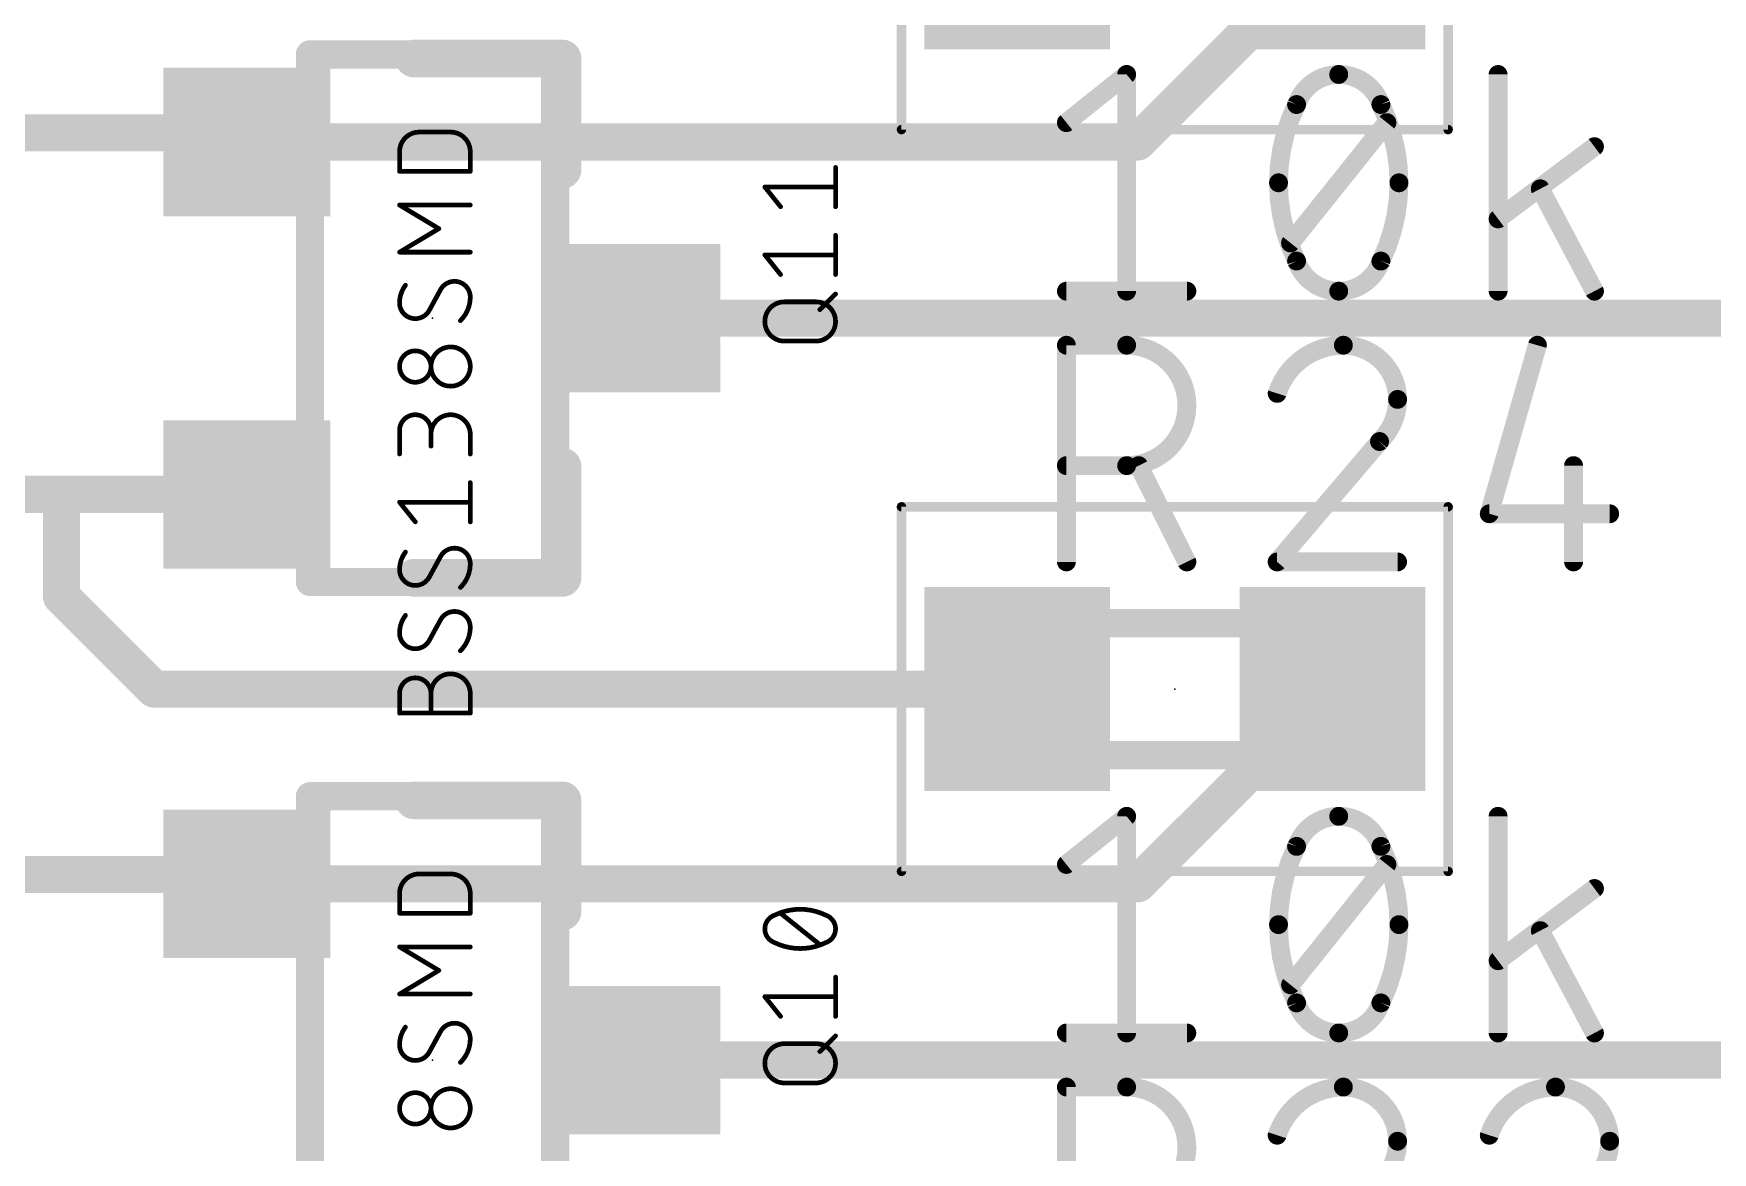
# Model space of a CAD drawing. Extents: x 0 to 132, y 0 to 57.
# Drawn here: x 41.85 to 50.9, y 17 to 23.03 of the extents above; entities that cross this region are included whole.
import ezdxf

# ---------------------------------------------------------------- set-up
doc = ezdxf.new("R2010")
doc.units = 0
for name, color, linetype in [('1', 22, 'CONTINUOUS'), ('21', 253, 'CONTINUOUS'), ('23', 7, 'CONTINUOUS'), ('25', 253, 'CONTINUOUS'), ('27', 253, 'CONTINUOUS'), ('39', 22, 'CONTINUOUS'), ('51', 253, 'CONTINUOUS')]:
    doc.layers.add(name, color=color, linetype=linetype)

# ---------------------------------------------------------------- blocks, each defined once
blk = doc.blocks.new('RECT')
blk.add_solid([(-0.5, -0.5), (0.5, -0.5), (-0.5, 0.5), (0.5, 0.5)])

msp = doc.modelspace()

# ---------------------------------------------------------------- linework, layer by layer
at = {"layer": '1', "const_width": 0.2}
for points in [[(47.8, 22.45), (48.85, 23.5)], [(42.95, 22.5), (41.5, 22.5)], [(43, 22.45), (42.95, 22.5)], [(43, 22.45), (47.8, 22.45)], [(45.1, 21.5), (51.5, 21.5)], [(38.55, 20.55), (42, 20.55)], [(42, 20.55), (43, 20.55)], [(42, 20), (42, 20.55)], [(42.5, 19.5), (42, 20)], [(47.15, 19.5), (42.5, 19.5)], [(47.8, 18.45), (48.85, 19.5)], [(41.5, 18.5), (42.95, 18.5)], [(42.95, 18.5), (43, 18.45)], [(43, 18.45), (47.8, 18.45)], [(45.1, 17.5), (51.5, 17.5)]]:
    msp.add_lwpolyline(points, dxfattribs=at)
at = {"layer": '1', "const_width": 0.1}
for points in [[(42.9854, 22.5354, 1), (42.9146, 22.4646)], [(42.95, 22.45, 1), (42.95, 22.55)], [(43, 22.5, 1), (43, 22.4)], [(42.9646, 22.4146, 1), (43.0354, 22.4854)], [(47.7646, 22.4854, 1), (47.8354, 22.4146)], [(47.8, 22.4, 1), (47.8, 22.5)], [(45.1, 21.55, 1), (45.1, 21.45)], [(42, 20.6, 1), (42, 20.5)], [(42.05, 20.55, 1), (41.95, 20.55)], [(42, 20.5, 1), (42, 20.6)], [(43, 20.5, 1), (43, 20.6)], [(42.0354, 20.0354, 1), (41.9646, 19.9646)], [(41.95, 20, 1), (42.05, 20)], [(42.5, 19.55, 1), (42.5, 19.45)], [(42.4646, 19.4646, 1), (42.5354, 19.5354)], [(47.15, 19.45, 1), (47.15, 19.55)], [(48.8854, 19.4646, 1), (48.8146, 19.5354)], [(42.9854, 18.5354, 1), (42.9146, 18.4646)], [(42.95, 18.45, 1), (42.95, 18.55)], [(43, 18.5, 1), (43, 18.4)], [(47.8, 18.4, 1), (47.8, 18.5)], [(42.9646, 18.4146, 1), (43.0354, 18.4854)], [(47.7646, 18.4854, 1), (47.8354, 18.4146)], [(45.1, 17.55, 1), (45.1, 17.45)]]:
    msp.add_lwpolyline(points, format="xyb", dxfattribs=at)
at = {"layer": '21', "const_width": 0.2032}
for points in [[(44.7, 22.9), (43.9, 22.9)], [(44.7, 22.3), (44.7, 22.9)], [(44.7, 20.7), (44.7, 20.1)], [(44.7, 20.1), (43.9, 20.1)], [(44.7, 18.9), (43.9, 18.9)], [(44.7, 18.3), (44.7, 18.9)]]:
    msp.add_lwpolyline(points, dxfattribs=at)
at = {"layer": '21', "const_width": 0.1016}
for points in [[(43.9, 22.9508, 1), (43.9, 22.8492)], [(44.7508, 22.9, 1), (44.6492, 22.9)], [(44.7, 22.8492, 1), (44.7, 22.9508)], [(44.6492, 22.3, 1), (44.7508, 22.3)], [(44.7508, 20.7, 1), (44.6492, 20.7)], [(43.9, 20.1508, 1), (43.9, 20.0492)], [(44.7, 20.0492, 1), (44.7, 20.1508)], [(44.6492, 20.1, 1), (44.7508, 20.1)], [(43.9, 18.9508, 1), (43.9, 18.8492)], [(44.7508, 18.9, 1), (44.6492, 18.9)], [(44.7, 18.8492, 1), (44.7, 18.9508)], [(44.6492, 18.3, 1), (44.7508, 18.3)]]:
    msp.add_lwpolyline(points, format="xyb", dxfattribs=at)
at = {"layer": '23'}
for p in [(44, 21.5), (48, 19.5), (44, 17.5)]:
    msp.add_point(p, dxfattribs=at)
at = {"layer": '25'}
for points, const_width in [([(46.1717, 22.1011), (46.1717, 22.3128)], 0.0254), ([(45.8754, 22.1011), (45.7907, 22.207)], 0.0254), ([(45.7907, 22.207), (46.1717, 22.207)], 0.0254), ([(46.1717, 21.7354), (46.1717, 21.947)], 0.0254), ([(45.8754, 21.7354), (45.7907, 21.8412)], 0.0254), ([(45.7907, 21.8412), (46.1717, 21.8412)], 0.0254), ([(46.087, 21.5458), (46.1717, 21.6304)], 0.0254), ([(45.8965, 21.5881), (46.0659, 21.5881)], 0.0254), ([(46.0659, 21.3764), (45.8965, 21.3764)], 0.0254), ([(47.4158, 20.1858), (47.4158, 21.3542)], 0.1016), ([(47.4158, 21.3542), (47.7404, 21.3542)], 0.1016), ([(49.9541, 21.3542), (49.6944, 20.4454)], 0.1016), ([(49.1032, 20.8349), (48.5514, 20.1858)], 0.1016), ([(47.7404, 20.7051), (47.4158, 20.7051)], 0.1016), ([(48.0649, 20.1858), (47.8053, 20.7051)], 0.1016), ([(50.1488, 20.7051), (50.1488, 20.1858)], 0.1016), ([(49.6944, 20.4454), (50.3435, 20.4454)], 0.1016), ([(48.5514, 20.1858), (49.2005, 20.1858)], 0.1016), ([(46.087, 18.1223), (45.8754, 18.2916)], 0.0254), ([(46.1717, 17.7354), (46.1717, 17.947)], 0.0254), ([(45.8754, 17.7354), (45.7907, 17.8412)], 0.0254), ([(45.7907, 17.8412), (46.1717, 17.8412)], 0.0254), ([(46.087, 17.5458), (46.1717, 17.6304)], 0.0254), ([(45.8965, 17.5881), (46.0659, 17.5881)], 0.0254), ([(46.0659, 17.3764), (45.8965, 17.3764)], 0.0254), ([(47.4158, 16.1858), (47.4158, 17.3542)], 0.1016), ([(47.4158, 17.3542), (47.7404, 17.3542)], 0.1016)]:
    msp.add_lwpolyline(points, dxfattribs=dict(at, const_width=const_width))
for points, const_width in [([(46.178, 22.3128, 1), (46.1654, 22.3128)], 0.0127), ([(45.7957, 22.2109, 1), (45.7857, 22.203)], 0.0127), ([(45.7907, 22.2133, 1), (45.7907, 22.2006)], 0.0127), ([(46.1717, 22.2006, 1), (46.1717, 22.2133)], 0.0127), ([(45.8704, 22.0972, 1), (45.8803, 22.1051)], 0.0127), ([(46.1654, 22.1011, 1), (46.178, 22.1011)], 0.0127), ([(46.178, 21.947, 1), (46.1654, 21.947)], 0.0127), ([(45.7957, 21.8452, 1), (45.7857, 21.8372)], 0.0127), ([(45.7907, 21.8476, 1), (45.7907, 21.8349)], 0.0127), ([(46.1717, 21.8349, 1), (46.1717, 21.8476)], 0.0127), ([(45.8704, 21.7314, 1), (45.8803, 21.7393)], 0.0127), ([(46.1654, 21.7354, 1), (46.178, 21.7354)], 0.0127), ([(46.1762, 21.6259, 1), (46.1672, 21.6349)], 0.0127), ([(45.8965, 21.5881, 1), (45.8965, 21.3764)], 0.0254), ([(45.8965, 21.5945, 1), (45.8965, 21.5818)], 0.0127), ([(45.8965, 21.5817, 1), (45.8965, 21.5945)], 0.0127), ([(46.0659, 21.3764, 1), (46.0659, 21.5881)], 0.0254), ([(46.0659, 21.5945, 1), (46.0659, 21.5818)], 0.0127), ([(46.0659, 21.5818, 1), (46.0659, 21.5945)], 0.0127), ([(46.0825, 21.5503, 1), (46.0915, 21.5413)], 0.0127), ([(45.8965, 21.3828, 1), (45.8965, 21.3701)], 0.0127), ([(45.8965, 21.3701, 1), (45.8965, 21.3828)], 0.0127), ([(46.0659, 21.3828, 1), (46.0659, 21.3701)], 0.0127), ([(46.0659, 21.3701, 1), (46.0659, 21.3828)], 0.0127), ([(47.4412, 21.3542, 1), (47.3904, 21.3542)], 0.0508), ([(47.4158, 21.3796, 1), (47.4158, 21.3288)], 0.0508), ([(47.7404, 20.7051, 1), (47.7404, 21.3542)], 0.1016), ([(47.7404, 21.3796, 1), (47.7404, 21.3288)], 0.0508), ([(47.7404, 21.3288, 1), (47.7404, 21.3796)], 0.0508), ([(48.9084, 21.3542, 0.3252), (48.5514, 21.0946)], 0.1016), ([(49.2005, 21.0621, 0.4142), (48.9084, 21.3542)], 0.1016), ([(48.9084, 21.3796, 1), (48.9084, 21.3288)], 0.0508), ([(48.9084, 21.3288, 1), (48.9084, 21.3796)], 0.0508), ([(49.9785, 21.3472, 1), (49.9297, 21.3612)], 0.0508), ([(48.5273, 21.1024, 1), (48.5756, 21.0867)], 0.0508), ([(49.1032, 20.8349, 0.2053), (49.2005, 21.0621)], 0.1016), ([(49.2259, 21.0621, 1), (49.1751, 21.0621)], 0.0508), ([(49.1751, 21.0621, 1), (49.2259, 21.0621)], 0.0508), ([(49.0857, 20.8533, 1), (49.1207, 20.8165)], 0.0508), ([(49.1225, 20.8185, 1), (49.0838, 20.8514)], 0.0508), ([(47.4158, 20.7305, 1), (47.4158, 20.6797)], 0.0508), ([(47.7404, 20.7305, 1), (47.7404, 20.6797)], 0.0508), ([(47.7404, 20.6797, 1), (47.7404, 20.7305)], 0.0508), ([(47.828, 20.7164, 1), (47.7825, 20.6937)], 0.0508), ([(50.1742, 20.7051, 1), (50.1234, 20.7051)], 0.0508), ([(49.6944, 20.4708, 1), (49.6944, 20.42)], 0.0508), ([(49.67, 20.4524, 1), (49.7189, 20.4385)], 0.0508), ([(50.3435, 20.42, 1), (50.3435, 20.4708)], 0.0508), ([(47.3904, 20.1858, 1), (47.4412, 20.1858)], 0.0508), ([(48.0422, 20.1744, 1), (48.0876, 20.1972)], 0.0508), ([(48.5514, 20.2112, 1), (48.5514, 20.1604)], 0.0508), ([(48.5321, 20.2023, 1), (48.5708, 20.1693)], 0.0508), ([(49.2005, 20.1604, 1), (49.2005, 20.2112)], 0.0508), ([(50.1234, 20.1858, 1), (50.1742, 20.1858)], 0.0508), ([(45.8436, 18.2811, 0.3205), (45.7907, 18.207)], 0.0254), ([(45.9812, 18.3128, 0.1139), (45.8436, 18.2811)], 0.0254), ([(45.8408, 18.2868, 1), (45.8464, 18.2753)], 0.0127), ([(45.8457, 18.275, 1), (45.8416, 18.2871)], 0.0127), ([(45.8793, 18.2966, 1), (45.8714, 18.2867)], 0.0127), ([(46.1188, 18.2811, 0.1139), (45.9812, 18.3128)], 0.0254), ([(45.9812, 18.3191, 1), (45.9812, 18.3065)], 0.0127), ([(45.9812, 18.3065, 1), (45.9812, 18.3191)], 0.0127), ([(46.1208, 18.2871, 1), (46.1167, 18.275)], 0.0127), ([(46.1717, 18.207, 0.3205), (46.1188, 18.2811)], 0.0254), ([(46.116, 18.2753, 1), (46.1216, 18.2868)], 0.0127), ([(45.7907, 18.207, 0.3205), (45.8436, 18.1329)], 0.0254), ([(45.797, 18.207, 1), (45.7844, 18.207)], 0.0127), ([(45.7844, 18.207, 1), (45.797, 18.207)], 0.0127), ([(46.1188, 18.1329, 0.3205), (46.1717, 18.207)], 0.0254), ([(46.178, 18.207, 1), (46.1654, 18.207)], 0.0127), ([(46.1654, 18.207, 1), (46.178, 18.207)], 0.0127), ([(45.8436, 18.1329, 0.1139), (45.9812, 18.1011)], 0.0254), ([(45.8464, 18.1386, 1), (45.8408, 18.1272)], 0.0127), ([(45.8416, 18.1269, 1), (45.8457, 18.1389)], 0.0127), ([(45.9812, 18.1011, 0.1139), (46.1188, 18.1329)], 0.0254), ([(45.9812, 18.1075, 1), (45.9812, 18.0948)], 0.0127), ([(45.9812, 18.0948, 1), (45.9812, 18.1075)], 0.0127), ([(46.0831, 18.1173, 1), (46.091, 18.1273)], 0.0127), ([(46.1167, 18.1389, 1), (46.1208, 18.1269)], 0.0127), ([(46.1216, 18.1272, 1), (46.116, 18.1386)], 0.0127), ([(46.178, 17.947, 1), (46.1654, 17.947)], 0.0127), ([(45.7957, 17.8452, 1), (45.7857, 17.8372)], 0.0127), ([(45.7907, 17.8476, 1), (45.7907, 17.8349)], 0.0127), ([(46.1717, 17.8349, 1), (46.1717, 17.8476)], 0.0127), ([(45.8704, 17.7314, 1), (45.8803, 17.7393)], 0.0127), ([(46.1654, 17.7354, 1), (46.178, 17.7354)], 0.0127), ([(46.1762, 17.6259, 1), (46.1672, 17.6349)], 0.0127), ([(45.8965, 17.5881, 1), (45.8965, 17.3764)], 0.0254), ([(45.8965, 17.5945, 1), (45.8965, 17.5818)], 0.0127), ([(45.8965, 17.5817, 1), (45.8965, 17.5945)], 0.0127), ([(46.0659, 17.3764, 1), (46.0659, 17.5881)], 0.0254), ([(46.0659, 17.5945, 1), (46.0659, 17.5818)], 0.0127), ([(46.0659, 17.5818, 1), (46.0659, 17.5945)], 0.0127), ([(46.0825, 17.5503, 1), (46.0915, 17.5413)], 0.0127), ([(45.8965, 17.3828, 1), (45.8965, 17.3701)], 0.0127), ([(45.8965, 17.3701, 1), (45.8965, 17.3828)], 0.0127), ([(46.0659, 17.3828, 1), (46.0659, 17.3701)], 0.0127), ([(46.0659, 17.3701, 1), (46.0659, 17.3828)], 0.0127), ([(47.4412, 17.3542, 1), (47.3904, 17.3542)], 0.0508), ([(47.4158, 17.3796, 1), (47.4158, 17.3288)], 0.0508), ([(47.7404, 16.7051, 1), (47.7404, 17.3542)], 0.1016), ([(47.7404, 17.3796, 1), (47.7404, 17.3288)], 0.0508), ([(47.7404, 17.3288, 1), (47.7404, 17.3796)], 0.0508), ([(48.9084, 17.3542, 0.3252), (48.5514, 17.0946)], 0.1016), ([(49.2005, 17.0621, 0.4142), (48.9084, 17.3542)], 0.1016), ([(48.9084, 17.3796, 1), (48.9084, 17.3288)], 0.0508), ([(48.9084, 17.3288, 1), (48.9084, 17.3796)], 0.0508), ([(50.0514, 17.3542, 0.3252), (49.6944, 17.0946)], 0.1016), ([(50.3435, 17.0621, 0.4142), (50.0514, 17.3542)], 0.1016), ([(50.0514, 17.3796, 1), (50.0514, 17.3288)], 0.0508), ([(50.0514, 17.3288, 1), (50.0514, 17.3796)], 0.0508), ([(48.5273, 17.1024, 1), (48.5756, 17.0867)], 0.0508), ([(49.1032, 16.8349, 0.2053), (49.2005, 17.0621)], 0.1016), ([(49.2259, 17.0621, 1), (49.1751, 17.0621)], 0.0508), ([(49.6703, 17.1024, 1), (49.7186, 17.0867)], 0.0508), ([(50.2462, 16.8349, 0.2053), (50.3435, 17.0621)], 0.1016), ([(50.3689, 17.0621, 1), (50.3181, 17.0621)], 0.0508), ([(49.1751, 17.0621, 1), (49.2259, 17.0621)], 0.0508), ([(50.3181, 17.0621, 1), (50.3689, 17.0621)], 0.0508)]:
    msp.add_lwpolyline(points, format="xyb", dxfattribs=dict(at, const_width=const_width))
at = {"layer": '27'}
for points, const_width in [([(47.4158, 22.5546), (47.7404, 22.8142)], 0.1016), ([(47.7404, 22.8142), (47.7404, 21.6458)], 0.1016), ([(49.7422, 21.6458), (49.7422, 22.8142)], 0.1016), ([(48.6237, 21.9054), (49.143, 22.5546)], 0.1016), ([(43.928, 22.5033), (44.0974, 22.5033)], 0.0254), ([(50.2614, 22.4247), (49.7422, 22.0353)], 0.1016), ([(43.8222, 22.2916), (43.8222, 22.3975)], 0.0254), ([(44.2032, 22.3975), (44.2032, 22.2916)], 0.0254), ([(44.2032, 22.2916), (43.8222, 22.2916)], 0.0254), ([(50.2614, 21.6458), (49.9693, 22.1975)], 0.1016), ([(44.0339, 21.9829), (43.8222, 22.1099)], 0.0254), ([(43.8222, 22.1099), (44.2032, 22.1099)], 0.0254), ([(43.8222, 21.8559), (44.0339, 21.9829)], 0.0254), ([(44.2032, 21.8559), (43.8222, 21.8559)], 0.0254), ([(44.0445, 21.6563), (43.9809, 21.5399)], 0.0254), ([(47.4158, 21.6458), (48.0649, 21.6458)], 0.1016), ([(43.8222, 20.7676), (43.8222, 20.8946)], 0.0254), ([(43.9915, 20.8946), (43.9915, 20.81)], 0.0254), ([(44.2032, 20.7676), (44.2032, 20.8735)], 0.0254), ([(44.2032, 20.4019), (44.2032, 20.6135)], 0.0254), ([(43.9069, 20.4019), (43.8222, 20.5077)], 0.0254), ([(43.8222, 20.5077), (44.2032, 20.5077)], 0.0254), ([(44.0445, 20.2176), (43.9809, 20.1012)], 0.0254), ([(44.0445, 19.8763), (43.9809, 19.7599)], 0.0254), ([(43.8222, 19.3704), (43.8222, 19.4762)], 0.0254), ([(43.9915, 19.3704), (43.9915, 19.4762)], 0.0254), ([(44.2032, 19.4762), (44.2032, 19.3704)], 0.0254), ([(44.2032, 19.3704), (43.8222, 19.3704)], 0.0254), ([(47.4158, 18.5546), (47.7404, 18.8142)], 0.1016), ([(47.7404, 18.8142), (47.7404, 17.6458)], 0.1016), ([(49.7422, 17.6458), (49.7422, 18.8142)], 0.1016), ([(48.6237, 17.9054), (49.143, 18.5546)], 0.1016), ([(43.928, 18.5033), (44.0974, 18.5033)], 0.0254), ([(50.2614, 18.4247), (49.7422, 18.0353)], 0.1016), ([(43.8222, 18.2916), (43.8222, 18.3975)], 0.0254), ([(44.2032, 18.3975), (44.2032, 18.2916)], 0.0254), ([(44.2032, 18.2916), (43.8222, 18.2916)], 0.0254), ([(50.2614, 17.6458), (49.9693, 18.1975)], 0.1016), ([(44.0339, 17.9829), (43.8222, 18.1099)], 0.0254), ([(43.8222, 18.1099), (44.2032, 18.1099)], 0.0254), ([(43.8222, 17.8559), (44.0339, 17.9829)], 0.0254), ([(44.2032, 17.8559), (43.8222, 17.8559)], 0.0254), ([(44.0445, 17.6563), (43.9809, 17.5399)], 0.0254), ([(47.4158, 17.6458), (48.0649, 17.6458)], 0.1016)]:
    msp.add_lwpolyline(points, dxfattribs=dict(at, const_width=const_width))
for points, const_width in [([(47.7658, 22.8142, 1), (47.715, 22.8142)], 0.0508), ([(47.7562, 22.7944, 1), (47.7245, 22.834)], 0.0508), ([(48.8834, 22.8142, 0.3205), (48.6562, 22.6519)], 0.1016), ([(48.8833, 22.8396, 1), (48.8834, 22.7888)], 0.0508), ([(49.1105, 22.6519, 0.3205), (48.8834, 22.8142)], 0.1016), ([(48.8833, 22.7888, 1), (48.8834, 22.8396)], 0.0508), ([(49.7676, 22.8142, 1), (49.7168, 22.8142)], 0.0508), ([(48.6562, 22.6519, 0.1139), (48.5588, 22.23)], 0.1016), ([(48.6321, 22.6602, 1), (48.6802, 22.6437)], 0.0508), ([(48.679, 22.6408, 1), (48.6333, 22.6631)], 0.0508), ([(49.1334, 22.6631, 1), (49.0877, 22.6408)], 0.0508), ([(49.2079, 22.23, 0.1139), (49.1105, 22.6519)], 0.1016), ([(49.0865, 22.6437, 1), (49.1346, 22.6602)], 0.0508), ([(47.3999, 22.5744, 1), (47.4317, 22.5347)], 0.0508), ([(49.1628, 22.5387, 1), (49.1232, 22.5704)], 0.0508), ([(43.928, 22.5033, 0.4142), (43.8222, 22.3975)], 0.0254), ([(43.928, 22.5097, 1), (43.928, 22.4969)], 0.0127), ([(43.928, 22.4969, 1), (43.928, 22.5096)], 0.0127), ([(44.2032, 22.3975, 0.4142), (44.0974, 22.5033)], 0.0254), ([(44.0974, 22.5097, 1), (44.0974, 22.4969)], 0.0127), ([(44.0974, 22.4969, 1), (44.0974, 22.5097)], 0.0127), ([(50.2767, 22.4044, 1), (50.2462, 22.4451)], 0.0508), ([(43.8285, 22.3975, 1), (43.8159, 22.3975)], 0.0127), ([(43.8159, 22.3975, 1), (43.8285, 22.3975)], 0.0127), ([(44.2096, 22.3975, 1), (44.1969, 22.3975)], 0.0127), ([(44.1969, 22.3975, 1), (44.2096, 22.3975)], 0.0127), ([(43.8222, 22.298, 1), (43.8222, 22.2853)], 0.0127), ([(43.8159, 22.2916, 1), (43.8285, 22.2916)], 0.0127), ([(44.1969, 22.2916, 1), (44.2096, 22.2916)], 0.0127), ([(44.2032, 22.2853, 1), (44.2032, 22.298)], 0.0127), ([(48.5588, 22.23, 0.1139), (48.6562, 21.8081)], 0.1016), ([(48.5842, 22.23, 1), (48.5334, 22.23)], 0.0508), ([(49.1105, 21.8081, 0.1139), (49.2079, 22.23)], 0.1016), ([(49.2333, 22.23, 1), (49.1825, 22.23)], 0.0508), ([(48.5334, 22.23, 1), (48.5842, 22.23)], 0.0508), ([(49.1825, 22.23, 1), (49.2333, 22.23)], 0.0508), ([(49.9918, 22.2094, 1), (49.9469, 22.1857)], 0.0508), ([(43.8255, 22.1154, 1), (43.8189, 22.1045)], 0.0127), ([(43.8222, 22.1163, 1), (43.8222, 22.1036)], 0.0127), ([(44.2032, 22.1036, 1), (44.2032, 22.1163)], 0.0127), ([(49.7269, 22.0556, 1), (49.7574, 22.0149)], 0.0508), ([(44.0371, 21.9775, 1), (44.0306, 21.9884)], 0.0127), ([(44.0306, 21.9775, 1), (44.0371, 21.9884)], 0.0127), ([(48.6039, 21.9213, 1), (48.6435, 21.8896)], 0.0508), ([(43.8222, 21.8623, 1), (43.8222, 21.8496)], 0.0127), ([(43.8189, 21.8614, 1), (43.8255, 21.8505)], 0.0127), ([(44.2032, 21.8496, 1), (44.2032, 21.8623)], 0.0127), ([(48.6802, 21.8163, 1), (48.6321, 21.7998)], 0.0508), ([(48.6562, 21.8081, 0.3205), (48.8834, 21.6458)], 0.1016), ([(48.6333, 21.7969, 1), (48.679, 21.8192)], 0.0508), ([(48.8834, 21.6458, 0.3205), (49.1105, 21.8081)], 0.1016), ([(49.0877, 21.8192, 1), (49.1334, 21.7969)], 0.0508), ([(49.1346, 21.7998, 1), (49.0865, 21.8163)], 0.0508), ([(43.854, 21.6775, 0.1623), (43.8222, 21.5822)], 0.0254), ([(43.859, 21.6737, 1), (43.8489, 21.6813)], 0.0127), ([(44.1185, 21.6986, 0.2656), (44.0445, 21.6563)], 0.0254), ([(44.039, 21.6595, 1), (44.0499, 21.6531)], 0.0127), ([(44.05, 21.6533, 1), (44.0389, 21.6593)], 0.0127), ([(44.2032, 21.614, 0.4142), (44.1185, 21.6986)], 0.0254), ([(44.1185, 21.705, 1), (44.1185, 21.6923)], 0.0127), ([(44.1185, 21.6923, 1), (44.1185, 21.705)], 0.0127), ([(44.1503, 21.487, 0.2), (44.2032, 21.614)], 0.0254), ([(44.2095, 21.614, 1), (44.1969, 21.614)], 0.0127), ([(47.4158, 21.6712, 1), (47.4158, 21.6204)], 0.0508), ([(47.715, 21.6458, 1), (47.7658, 21.6458)], 0.0508), ([(48.0649, 21.6204, 1), (48.0649, 21.6712)], 0.0508), ([(48.8833, 21.6712, 1), (48.8834, 21.6204)], 0.0508), ([(48.8833, 21.6204, 1), (48.8834, 21.6712)], 0.0508), ([(49.7168, 21.6458, 1), (49.7676, 21.6458)], 0.0508), ([(50.239, 21.6339, 1), (50.2839, 21.6577)], 0.0508), ([(43.8222, 21.5822, 0.4142), (43.9069, 21.4975)], 0.0254), ([(43.8285, 21.5822, 1), (43.8159, 21.5822)], 0.0127), ([(43.8159, 21.5822, 1), (43.8285, 21.5822)], 0.0127), ([(43.9069, 21.4975, 0.2656), (43.9809, 21.5399)], 0.0254), ([(43.9754, 21.5429, 1), (43.9865, 21.5368)], 0.0127), ([(43.9864, 21.5367, 1), (43.9755, 21.5431)], 0.0127), ([(44.1969, 21.614, 1), (44.2096, 21.614)], 0.0127), ([(43.9069, 21.5039, 1), (43.9069, 21.4912)], 0.0127), ([(43.9069, 21.4912, 1), (43.9069, 21.5039)], 0.0127), ([(44.1458, 21.4915, 1), (44.1548, 21.4825)], 0.0127), ([(44.0974, 21.3451, 1), (44.0974, 21.1334)], 0.0254), ([(44.0974, 21.1334, 1), (44.0974, 21.3451)], 0.0254), ([(44.0974, 21.3514, 1), (44.0974, 21.3387)], 0.0127), ([(44.0974, 21.3387, 1), (44.0974, 21.3514)], 0.0127), ([(43.9069, 21.3239, 1), (43.9069, 21.1546)], 0.0254), ([(43.9069, 21.3303, 1), (43.9069, 21.3176)], 0.0127), ([(43.9069, 21.1546, 1), (43.9069, 21.3239)], 0.0254), ([(43.9069, 21.3175, 1), (43.9069, 21.3302)], 0.0127), ([(43.9069, 21.1609, 1), (43.9069, 21.1482)], 0.0127), ([(43.9069, 21.1482, 1), (43.9069, 21.1609)], 0.0127), ([(44.0974, 21.1397, 1), (44.0974, 21.127)], 0.0127), ([(44.0974, 21.1271, 1), (44.0974, 21.1398)], 0.0127), ([(43.9915, 20.8946, 1), (43.8222, 20.8946)], 0.0254), ([(44.2032, 20.8735, 1), (43.9915, 20.8735)], 0.0254), ([(43.8285, 20.8946, 1), (43.8159, 20.8946)], 0.0127), ([(43.8159, 20.8946, 1), (43.8285, 20.8946)], 0.0127), ([(43.9979, 20.8946, 1), (43.9852, 20.8946)], 0.0127), ([(43.9852, 20.8946, 1), (43.9979, 20.8946)], 0.0127), ([(43.9852, 20.8735, 1), (43.9979, 20.8735)], 0.0127), ([(43.9852, 20.81, 1), (43.9979, 20.81)], 0.0127), ([(44.2096, 20.8735, 1), (44.1969, 20.8735)], 0.0127), ([(44.1969, 20.8735, 1), (44.2096, 20.8735)], 0.0127), ([(43.8159, 20.7676, 1), (43.8285, 20.7676)], 0.0127), ([(44.1969, 20.7676, 1), (44.2096, 20.7676)], 0.0127), ([(44.2096, 20.6135, 1), (44.1969, 20.6135)], 0.0127), ([(43.8272, 20.5117, 1), (43.8172, 20.5037)], 0.0127), ([(43.8222, 20.5141, 1), (43.8222, 20.5014)], 0.0127), ([(44.2032, 20.5014, 1), (44.2032, 20.5141)], 0.0127), ([(43.9019, 20.3979, 1), (43.9118, 20.4058)], 0.0127), ([(44.1969, 20.4019, 1), (44.2096, 20.4019)], 0.0127), ([(44.1185, 20.26, 0.2656), (44.0445, 20.2176)], 0.0254), ([(44.2032, 20.1753, 0.4142), (44.1185, 20.26)], 0.0254), ([(44.1185, 20.2663, 1), (44.1185, 20.2536)], 0.0127), ([(44.1185, 20.2536, 1), (44.1185, 20.2663)], 0.0127), ([(43.854, 20.2388, 0.1623), (43.8222, 20.1436)], 0.0254), ([(43.859, 20.235, 1), (43.8489, 20.2426)], 0.0127), ([(44.039, 20.2209, 1), (44.0499, 20.2144)], 0.0127), ([(44.05, 20.2146, 1), (44.0389, 20.2207)], 0.0127), ([(44.1503, 20.0483, 0.2), (44.2032, 20.1753)], 0.0254), ([(44.2095, 20.1753, 1), (44.1969, 20.1753)], 0.0127), ([(44.1969, 20.1753, 1), (44.2096, 20.1753)], 0.0127), ([(43.8222, 20.1436, 0.4142), (43.9069, 20.0589)], 0.0254), ([(43.8285, 20.1436, 1), (43.8159, 20.1436)], 0.0127), ([(43.8159, 20.1436, 1), (43.8285, 20.1436)], 0.0127), ([(43.9069, 20.0589, 0.2656), (43.9809, 20.1012)], 0.0254), ([(43.9754, 20.1043, 1), (43.9865, 20.0982)], 0.0127), ([(43.9864, 20.098, 1), (43.9755, 20.1045)], 0.0127), ([(43.9069, 20.0652, 1), (43.9069, 20.0525)], 0.0127), ([(43.9069, 20.0525, 1), (43.9069, 20.0652)], 0.0127), ([(44.1458, 20.0528, 1), (44.1548, 20.0438)], 0.0127), ([(43.854, 19.8974, 0.1623), (43.8222, 19.8022)], 0.0254), ([(43.859, 19.8936, 1), (43.8489, 19.9013)], 0.0127), ([(44.1185, 19.9186, 0.2656), (44.0445, 19.8763)], 0.0254), ([(44.1185, 19.925, 1), (44.1185, 19.9123)], 0.0127), ([(44.2032, 19.8339, 0.4142), (44.1185, 19.9186)], 0.0254), ([(44.1185, 19.9123, 1), (44.1185, 19.925)], 0.0127), ([(43.8222, 19.8022, 0.4142), (43.9069, 19.7175)], 0.0254), ([(43.8285, 19.8022, 1), (43.8159, 19.8022)], 0.0127), ([(44.039, 19.8795, 1), (44.0499, 19.8731)], 0.0127), ([(44.05, 19.8732, 1), (44.0389, 19.8793)], 0.0127), ([(44.1503, 19.7069, 0.2), (44.2032, 19.8339)], 0.0254), ([(44.2095, 19.8339, 1), (44.1969, 19.8339)], 0.0127), ([(44.1969, 19.8339, 1), (44.2096, 19.8339)], 0.0127), ([(43.8159, 19.8022, 1), (43.8285, 19.8022)], 0.0127), ([(43.9069, 19.7175, 0.2656), (43.9809, 19.7599)], 0.0254), ([(43.9069, 19.7239, 1), (43.9069, 19.7112)], 0.0127), ([(43.9069, 19.7112, 1), (43.9069, 19.7239)], 0.0127), ([(43.9754, 19.7629, 1), (43.9865, 19.7568)], 0.0127), ([(43.9864, 19.7566, 1), (43.9755, 19.7631)], 0.0127), ([(44.1458, 19.7115, 1), (44.1548, 19.7024)], 0.0127), ([(43.9915, 19.4762, 1), (43.8222, 19.4762)], 0.0254), ([(44.2032, 19.4762, 1), (43.9915, 19.4762)], 0.0254), ([(43.8285, 19.4762, 1), (43.8159, 19.4762)], 0.0127), ([(43.8159, 19.4762, 1), (43.8285, 19.4762)], 0.0127), ([(43.9979, 19.4762, 1), (43.9852, 19.4762)], 0.0127), ([(43.9852, 19.4762, 1), (43.9979, 19.4762)], 0.0127), ([(43.9852, 19.4762, 1), (43.9979, 19.4762)], 0.0127), ([(44.1968, 19.4762, 1), (44.2095, 19.4762)], 0.0127), ([(44.2096, 19.4762, 1), (44.1969, 19.4762)], 0.0127), ([(43.8222, 19.3767, 1), (43.8222, 19.364)], 0.0127), ([(43.8159, 19.3704, 1), (43.8285, 19.3704)], 0.0127), ([(43.9852, 19.3704, 1), (43.9979, 19.3704)], 0.0127), ([(44.1969, 19.3704, 1), (44.2096, 19.3704)], 0.0127), ([(44.2032, 19.364, 1), (44.2032, 19.3767)], 0.0127), ([(47.7658, 18.8142, 1), (47.715, 18.8142)], 0.0508), ([(47.7562, 18.7944, 1), (47.7245, 18.834)], 0.0508), ([(48.8834, 18.8142, 0.3205), (48.6562, 18.6519)], 0.1016), ([(48.8833, 18.8396, 1), (48.8834, 18.7888)], 0.0508), ([(49.1105, 18.6519, 0.3205), (48.8834, 18.8142)], 0.1016), ([(48.8833, 18.7888, 1), (48.8834, 18.8396)], 0.0508), ([(49.7676, 18.8142, 1), (49.7168, 18.8142)], 0.0508), ([(48.6562, 18.6519, 0.1139), (48.5588, 18.23)], 0.1016), ([(48.6321, 18.6602, 1), (48.6802, 18.6437)], 0.0508), ([(48.679, 18.6408, 1), (48.6333, 18.6631)], 0.0508), ([(49.1334, 18.6631, 1), (49.0877, 18.6408)], 0.0508), ([(49.2079, 18.23, 0.1139), (49.1105, 18.6519)], 0.1016), ([(49.0865, 18.6437, 1), (49.1346, 18.6602)], 0.0508), ([(47.3999, 18.5744, 1), (47.4317, 18.5347)], 0.0508), ([(49.1628, 18.5387, 1), (49.1232, 18.5704)], 0.0508), ([(43.928, 18.5033, 0.4142), (43.8222, 18.3975)], 0.0254), ([(43.928, 18.5097, 1), (43.928, 18.4969)], 0.0127), ([(43.928, 18.4969, 1), (43.928, 18.5096)], 0.0127), ([(44.2032, 18.3975, 0.4142), (44.0974, 18.5033)], 0.0254), ([(44.0974, 18.5097, 1), (44.0974, 18.4969)], 0.0127), ([(44.0974, 18.4969, 1), (44.0974, 18.5097)], 0.0127), ([(50.2767, 18.4044, 1), (50.2462, 18.4451)], 0.0508), ([(43.8285, 18.3975, 1), (43.8159, 18.3975)], 0.0127), ([(43.8159, 18.3975, 1), (43.8285, 18.3975)], 0.0127), ([(44.2096, 18.3975, 1), (44.1969, 18.3975)], 0.0127), ([(44.1969, 18.3975, 1), (44.2096, 18.3975)], 0.0127), ([(43.8222, 18.298, 1), (43.8222, 18.2853)], 0.0127), ([(43.8159, 18.2916, 1), (43.8285, 18.2916)], 0.0127), ([(44.1969, 18.2916, 1), (44.2096, 18.2916)], 0.0127), ([(44.2032, 18.2853, 1), (44.2032, 18.298)], 0.0127), ([(48.5588, 18.23, 0.1139), (48.6562, 17.8081)], 0.1016), ([(48.5842, 18.23, 1), (48.5334, 18.23)], 0.0508), ([(49.1105, 17.8081, 0.1139), (49.2079, 18.23)], 0.1016), ([(49.2333, 18.23, 1), (49.1825, 18.23)], 0.0508), ([(48.5334, 18.23, 1), (48.5842, 18.23)], 0.0508), ([(49.1825, 18.23, 1), (49.2333, 18.23)], 0.0508), ([(49.9918, 18.2094, 1), (49.9469, 18.1857)], 0.0508), ([(43.8255, 18.1154, 1), (43.8189, 18.1045)], 0.0127), ([(43.8222, 18.1163, 1), (43.8222, 18.1036)], 0.0127), ([(44.2032, 18.1036, 1), (44.2032, 18.1163)], 0.0127), ([(49.7269, 18.0556, 1), (49.7574, 18.0149)], 0.0508), ([(44.0371, 17.9775, 1), (44.0306, 17.9884)], 0.0127), ([(44.0306, 17.9775, 1), (44.0371, 17.9884)], 0.0127), ([(48.6039, 17.9213, 1), (48.6435, 17.8896)], 0.0508), ([(43.8222, 17.8623, 1), (43.8222, 17.8496)], 0.0127), ([(43.8189, 17.8614, 1), (43.8255, 17.8505)], 0.0127), ([(44.2032, 17.8496, 1), (44.2032, 17.8623)], 0.0127), ([(48.6802, 17.8163, 1), (48.6321, 17.7998)], 0.0508), ([(48.6562, 17.8081, 0.3205), (48.8834, 17.6458)], 0.1016), ([(48.6333, 17.7969, 1), (48.679, 17.8192)], 0.0508), ([(48.8834, 17.6458, 0.3205), (49.1105, 17.8081)], 0.1016), ([(49.0877, 17.8192, 1), (49.1334, 17.7969)], 0.0508), ([(49.1346, 17.7998, 1), (49.0865, 17.8163)], 0.0508), ([(43.854, 17.6775, 0.1623), (43.8222, 17.5822)], 0.0254), ([(43.859, 17.6737, 1), (43.8489, 17.6813)], 0.0127), ([(44.1185, 17.6986, 0.2656), (44.0445, 17.6563)], 0.0254), ([(44.039, 17.6595, 1), (44.0499, 17.6531)], 0.0127), ([(44.05, 17.6533, 1), (44.0389, 17.6593)], 0.0127), ([(44.2032, 17.614, 0.4142), (44.1185, 17.6986)], 0.0254), ([(44.1185, 17.705, 1), (44.1185, 17.6923)], 0.0127), ([(44.1185, 17.6923, 1), (44.1185, 17.705)], 0.0127), ([(47.4158, 17.6712, 1), (47.4158, 17.6204)], 0.0508), ([(47.715, 17.6458, 1), (47.7658, 17.6458)], 0.0508), ([(48.0649, 17.6204, 1), (48.0649, 17.6712)], 0.0508), ([(48.8833, 17.6712, 1), (48.8834, 17.6204)], 0.0508), ([(48.8833, 17.6204, 1), (48.8834, 17.6712)], 0.0508), ([(49.7168, 17.6458, 1), (49.7676, 17.6458)], 0.0508), ([(50.239, 17.6339, 1), (50.2839, 17.6577)], 0.0508), ([(43.8222, 17.5822, 0.4142), (43.9069, 17.4975)], 0.0254), ([(43.8285, 17.5822, 1), (43.8159, 17.5822)], 0.0127), ([(43.8159, 17.5822, 1), (43.8285, 17.5822)], 0.0127), ([(43.9069, 17.4975, 0.2656), (43.9809, 17.5399)], 0.0254), ([(43.9864, 17.5367, 1), (43.9755, 17.5431)], 0.0127), ([(44.1503, 17.487, 0.2), (44.2032, 17.614)], 0.0254), ([(44.2095, 17.614, 1), (44.1969, 17.614)], 0.0127), ([(44.1969, 17.614, 1), (44.2096, 17.614)], 0.0127), ([(43.9069, 17.5039, 1), (43.9069, 17.4912)], 0.0127), ([(43.9069, 17.4912, 1), (43.9069, 17.5039)], 0.0127), ([(43.9754, 17.5429, 1), (43.9865, 17.5368)], 0.0127), ([(44.1458, 17.4915, 1), (44.1548, 17.4825)], 0.0127), ([(43.9069, 17.3239, 1), (43.9069, 17.1546)], 0.0254), ([(43.9069, 17.3303, 1), (43.9069, 17.3176)], 0.0127), ([(43.9069, 17.1546, 1), (43.9069, 17.3239)], 0.0254), ([(43.9069, 17.3175, 1), (43.9069, 17.3302)], 0.0127), ([(44.0974, 17.3451, 1), (44.0974, 17.1334)], 0.0254), ([(44.0974, 17.1334, 1), (44.0974, 17.3451)], 0.0254), ([(44.0974, 17.3514, 1), (44.0974, 17.3387)], 0.0127), ([(44.0974, 17.3387, 1), (44.0974, 17.3514)], 0.0127), ([(43.9069, 17.1609, 1), (43.9069, 17.1482)], 0.0127), ([(43.9069, 17.1482, 1), (43.9069, 17.1609)], 0.0127), ([(44.0974, 17.1397, 1), (44.0974, 17.127)], 0.0127), ([(44.0974, 17.1271, 1), (44.0974, 17.1398)], 0.0127)]:
    msp.add_lwpolyline(points, format="xyb", dxfattribs=dict(at, const_width=const_width))
at = {"layer": '39', "const_width": 0.0508}
for points in [[(46.527, 22.517), (46.527, 24.483)], [(49.473, 24.483), (49.473, 22.517)], [(49.473, 22.517), (46.527, 22.517)], [(46.527, 20.483), (49.473, 20.483)], [(46.527, 18.517), (46.527, 20.483)], [(49.473, 20.483), (49.473, 18.517)], [(49.473, 18.517), (46.527, 18.517)]]:
    msp.add_lwpolyline(points, dxfattribs=at)
at = {"layer": '39', "const_width": 0.0254}
for points in [[(46.527, 22.5297, 1), (46.527, 22.5043)], [(46.5143, 22.517, 1), (46.5397, 22.517)], [(49.4603, 22.517, 1), (49.4857, 22.517)], [(49.473, 22.5043, 1), (49.473, 22.5297)], [(46.527, 20.4957, 1), (46.527, 20.4703)], [(46.5397, 20.483, 1), (46.5143, 20.483)], [(49.4857, 20.483, 1), (49.4603, 20.483)], [(49.473, 20.4703, 1), (49.473, 20.4957)], [(46.527, 18.5297, 1), (46.527, 18.5043)], [(46.5143, 18.517, 1), (46.5397, 18.517)], [(49.4603, 18.517, 1), (49.4857, 18.517)], [(49.473, 18.5043, 1), (49.473, 18.5297)]]:
    msp.add_lwpolyline(points, format="xyb", dxfattribs=at)
at = {"layer": '51', "const_width": 0.1524}
for points in [[(43.3396, 20.0776), (43.3396, 22.9224)], [(43.3396, 22.9224), (44.6604, 22.9224)], [(44.6604, 22.9224), (44.6604, 20.0776)], [(44.6604, 20.0776), (43.3396, 20.0776)], [(48.432, 19.856), (47.568, 19.856)], [(47.568, 19.144), (48.432, 19.144)], [(43.3396, 16.0776), (43.3396, 18.9224)], [(43.3396, 18.9224), (44.6604, 18.9224)], [(44.6604, 18.9224), (44.6604, 16.0776)]]:
    msp.add_lwpolyline(points, dxfattribs=at)
at = {"layer": '51', "const_width": 0.0762}
for points in [[(43.3777, 22.9224, 1), (43.3015, 22.9224)], [(43.3396, 22.9605, 1), (43.3396, 22.8843)], [(44.6985, 22.9224, 1), (44.6223, 22.9224)], [(44.6604, 22.8843, 1), (44.6604, 22.9605)], [(43.3396, 20.1157, 1), (43.3396, 20.0395)], [(43.3015, 20.0776, 1), (43.3777, 20.0776)], [(44.6223, 20.0776, 1), (44.6985, 20.0776)], [(44.6604, 20.0395, 1), (44.6604, 20.1157)], [(47.568, 19.8941, 1), (47.568, 19.8179)], [(48.432, 19.8179, 1), (48.432, 19.8941)], [(47.568, 19.1821, 1), (47.568, 19.1059)], [(48.432, 19.1059, 1), (48.432, 19.1821)], [(43.3777, 18.9224, 1), (43.3015, 18.9224)], [(43.3396, 18.9605, 1), (43.3396, 18.8843)], [(44.6985, 18.9224, 1), (44.6223, 18.9224)], [(44.6604, 18.8843, 1), (44.6604, 18.9605)]]:
    msp.add_lwpolyline(points, format="xyb", dxfattribs=at)

# ---------------------------------------------------------------- block references
at = {"layer": '1', "yscale": 1.1}
for p in [(47.15, 23.5), (48.85, 23.5), (47.15, 19.5), (48.85, 19.5)]:
    msp.add_blockref('RECT', p, dxfattribs=at)
at = {"layer": '1', "xscale": 0.8, "yscale": 0.9, "rotation": 270}
for p in [(43, 22.45), (45.1, 21.5), (43, 20.55), (43, 18.45), (45.1, 17.5)]:
    msp.add_blockref('RECT', p, dxfattribs=at)
at = {"layer": '51', "xscale": 0.4064, "yscale": 0.8636}
for p in [(47.365, 19.5), (48.635, 19.5)]:
    msp.add_blockref('RECT', p, dxfattribs=at)

doc.saveas('drawing.dxf')
